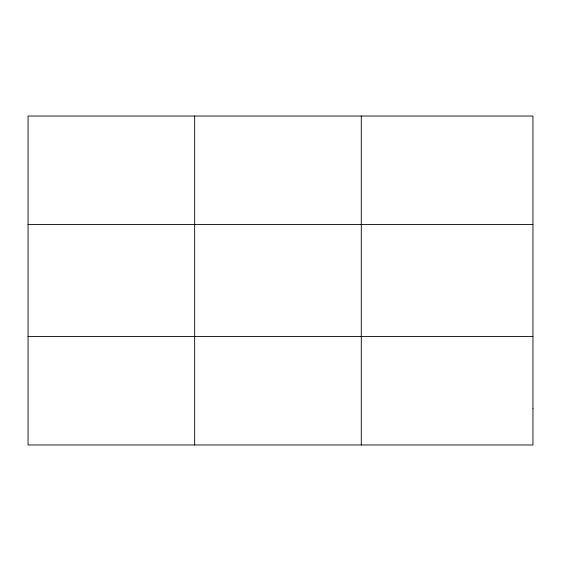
<?xml version="1.0" encoding="UTF-8"?>
<svg xmlns="http://www.w3.org/2000/svg" width="561" height="561" viewBox="0 0 561 561"><rect width="100%" height="100%" fill="white"/><g stroke="black" fill="none" stroke-linecap="round" stroke-linejoin="round"><path stroke-width="0.84" d="M194.667 116.029L194.667 444.971M361.284 116.029L361.284 444.971M28.05 224.582L532.95 224.582M28.05 336.418L532.95 336.418M532.95 408.787L532.95 444.971L28.05 444.971L28.05 116.029L532.95 116.029L532.95 408.787"/></g></svg>
